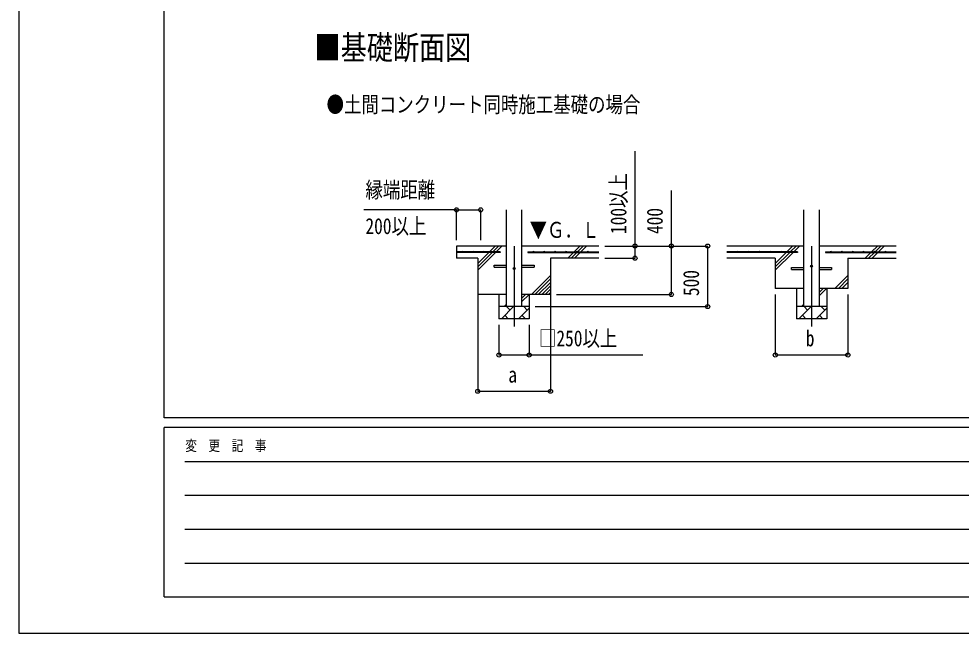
# Model space of a CAD drawing. Units: millimetres, scale not verified. Extents: x -16820 to 16820, y -11880 to 11880.
# Drawn here: x -16820 to -9035, y -11880 to -6801 of the extents above; entities that cross this region are included whole.
import ezdxf
from ezdxf.enums import TextEntityAlignment as Align

# ---------------------------------------------------------------- set-up
doc = ezdxf.new("R2010")
doc.units = ezdxf.units.MM
doc.header["$LTSCALE"] = 50
for name, color, linetype in [('0-2_USER1', 3, 'Continuous'), ('0-3_YKK_12', 2, 'Continuous'), ('0-4_YKK_13', 4, 'Continuous'), ('0-5_YKK_A1', 4, 'Continuous'), ('0-6_YKK_D', 6, 'Continuous'), ('0-7_YKK_ZWAK', 7, 'Continuous')]:
    doc.layers.add(name, color=color, linetype=linetype)
doc.styles.add('ＭＳ ゴシック', font='')
doc.styles.get('ＭＳ ゴシック').set_extended_font_data('MS Gothic')

msp = doc.modelspace()

# ---------------------------------------------------------------- linework, layer by layer
at = {"layer": '0-3_YKK_12'}
for p, q in [((-12728.92, -8680), (-12728.92, -9345.95)), ((-10270.92, -8680), (-10270.92, -9345.95))]:
    msp.add_line(p, q, dxfattribs=at)
at = {"layer": '0-4_YKK_13'}
for p, q in [((-12893.92, -8837), (-12791.42, -8837)), ((-12893.92, -8853), (-12893.92, -8837)), ((-12893.92, -8853), (-12791.42, -8853)), ((-12666.42, -8837), (-12563.92, -8837)), ((-12666.42, -8853), (-12563.92, -8853)), ((-12563.92, -8837), (-12563.92, -8853)), ((-10435.92, -8857), (-10333.42, -8857)), ((-10435.92, -8873), (-10435.92, -8857)), ((-10435.92, -8873), (-10333.42, -8873)), ((-10208.42, -8857), (-10105.92, -8857)), ((-10208.42, -8873), (-10105.92, -8873)), ((-10105.92, -8857), (-10105.92, -8873))]:
    msp.add_line(p, q, dxfattribs=at)
for centre in [(-12728.92, -8865), (-10270.92, -8845)]:
    msp.add_circle(centre, 8, dxfattribs=at)
at = {"layer": '0-5_YKK_A1'}
for p, q in [((-12791.42, -9180), (-12791.42, -8380)), ((-12666.42, -8380), (-12666.42, -9180)), ((-10333.42, -9180), (-10333.42, -8380)), ((-10208.42, -8380), (-10208.42, -9180)), ((-12791.42, -8680), (-13203.92, -8680)), ((-13203.92, -8680), (-13203.92, -8780)), ((-12932.99, -8727.5), (-12885.49, -8680)), ((-12904.71, -8727.5), (-12857.21, -8680)), ((-12876.42, -8727.5), (-12828.92, -8680)), ((-12028.92, -8680), (-12666.42, -8680)), ((-12232.99, -8727.5), (-12185.49, -8680)), ((-12204.71, -8727.5), (-12157.21, -8680)), ((-12176.42, -8727.5), (-12128.92, -8680)), ((-10333.42, -8680), (-10970.92, -8680)), ((-10474.99, -8727.5), (-10427.49, -8680)), ((-10446.71, -8727.5), (-10399.21, -8680)), ((-10418.42, -8727.5), (-10370.92, -8680)), ((-9570.92, -8680), (-10208.42, -8680)), ((-9774.99, -8727.5), (-9727.49, -8680)), ((-9746.71, -8727.5), (-9699.21, -8680)), ((-9718.42, -8727.5), (-9670.92, -8680)), ((-12843.92, -8727.5), (-13203.92, -8727.5)), ((-12843.92, -8732.5), (-13203.92, -8732.5)), ((-13028.92, -8780), (-13203.92, -8780)), ((-13028.92, -8880), (-12881.42, -8732.5)), ((-13028.92, -8823.43), (-12937.99, -8732.5)), ((-13028.92, -8851.72), (-12909.71, -8732.5)), ((-13028.92, -8780), (-13028.92, -9080)), ((-12843.92, -8727.5), (-12843.92, -8732.5)), ((-12613.92, -8727.5), (-12028.92, -8727.5)), ((-12613.92, -8727.5), (-12613.92, -8732.5)), ((-12613.92, -8732.5), (-12028.92, -8732.5)), ((-12028.92, -8780), (-12428.92, -8780)), ((-12428.92, -8780), (-12428.92, -9080)), ((-12285.49, -8780), (-12237.99, -8732.5)), ((-12257.21, -8780), (-12209.71, -8732.5)), ((-12228.92, -8780), (-12181.42, -8732.5)), ((-10385.92, -8727.5), (-10970.92, -8727.5)), ((-10385.92, -8732.5), (-10970.92, -8732.5)), ((-10570.92, -8780), (-10970.92, -8780)), ((-10570.92, -8880), (-10423.42, -8732.5)), ((-10570.92, -8823.43), (-10479.99, -8732.5)), ((-10570.92, -8851.72), (-10451.71, -8732.5)), ((-10570.92, -8780), (-10570.92, -9030)), ((-10385.92, -8727.5), (-10385.92, -8732.5)), ((-10155.92, -8727.5), (-9570.92, -8727.5)), ((-10155.92, -8727.5), (-10155.92, -8732.5)), ((-10155.92, -8732.5), (-9570.92, -8732.5)), ((-9970.92, -8780), (-9970.92, -9030)), ((-9970.92, -8780), (-9570.92, -8780)), ((-9827.49, -8780), (-9779.99, -8732.5)), ((-9799.21, -8780), (-9751.71, -8732.5)), ((-9770.92, -8780), (-9723.42, -8732.5)), ((-12585.49, -9080), (-12428.92, -8923.43)), ((-12557.21, -9080), (-12428.92, -8951.72)), ((-10077.49, -9030), (-9970.92, -8923.43)), ((-10049.21, -9030), (-9970.92, -8951.72)), ((-12528.92, -9080), (-12428.92, -8980)), ((-12500.64, -9080), (-12428.92, -9008.28)), ((-10333.42, -9030), (-10570.92, -9030)), ((-10395.92, -9030), (-10395.92, -9280)), ((-10208.42, -9091.67), (-10146.75, -9030)), ((-10208.42, -9063.38), (-10175.04, -9030)), ((-9970.92, -9030), (-10208.42, -9030)), ((-10145.92, -9030), (-10145.92, -9280)), ((-10020.92, -9030), (-9970.92, -8980)), ((-12791.42, -9080), (-13028.92, -9080)), ((-12853.92, -9080), (-12853.92, -9280)), ((-12666.42, -9141.67), (-12604.75, -9080)), ((-12666.42, -9113.38), (-12633.04, -9080)), ((-12428.92, -9080), (-12666.42, -9080)), ((-12603.92, -9080), (-12603.92, -9280)), ((-12472.35, -9080), (-12428.92, -9036.57)), ((-12444.07, -9080), (-12428.92, -9064.85)), ((-12603.92, -9180), (-12853.92, -9180)), ((-12833.18, -9280), (-12733.18, -9180)), ((-12811.32, -9180), (-12791.42, -9160.1)), ((-12761.74, -9208.55), (-12790.29, -9180)), ((-12620.32, -9208.55), (-12648.87, -9180)), ((-10145.92, -9180), (-10395.92, -9180)), ((-10375.18, -9280), (-10275.18, -9180)), ((-10353.32, -9180), (-10333.42, -9160.1)), ((-10303.74, -9208.55), (-10332.29, -9180)), ((-10162.32, -9208.55), (-10190.87, -9180)), ((-12804.63, -9251.45), (-12776.08, -9280)), ((-12691.76, -9280), (-12603.92, -9192.16)), ((-12663.21, -9251.45), (-12634.66, -9280)), ((-10346.63, -9251.45), (-10318.08, -9280)), ((-10233.76, -9280), (-10145.92, -9192.16)), ((-10205.21, -9251.45), (-10176.66, -9280)), ((-12603.92, -9280), (-12853.92, -9280)), ((-10145.92, -9280), (-10395.92, -9280))]:
    msp.add_line(p, q, dxfattribs=at)
for centre in [(-13158.92, -8725), (-13068.92, -8725), (-12978.92, -8725), (-12888.92, -8725), (-12568.92, -8725), (-12478.92, -8725), (-12388.92, -8725), (-12298.92, -8725), (-12208.92, -8725), (-12118.92, -8725), (-10880.92, -8725), (-10790.92, -8725), (-10700.92, -8725), (-10610.92, -8725), (-10520.92, -8725), (-10430.92, -8725), (-10110.92, -8725), (-10020.92, -8725), (-9930.92, -8725), (-9840.92, -8725), (-9750.92, -8725), (-9660.92, -8725)]:
    msp.add_circle(centre, 2.5, dxfattribs=at)
at = {"layer": '0-6_YKK_D'}
for p, q in [((-13203.92, -8380), (-13969.7, -8380)), ((-13203.92, -8630), (-13203.92, -8379)), ((-13203.92, -8380), (-13003.92, -8380)), ((-13003.92, -8630), (-13003.92, -8379)), ((-11978.92, -8680), (-11727.92, -8680)), ((-11978.92, -8680), (-11127.92, -8680)), ((-11978.92, -8680), (-11427.92, -8680)), ((-11128.92, -9180), (-11128.92, -8680)), ((-11978.92, -8780), (-11727.92, -8780)), ((-13028.92, -9080), (-13028.92, -9881)), ((-12427.92, -9080), (-12427.92, -9881)), ((-12377.92, -9080), (-11427.92, -9080)), ((-10570.92, -9080), (-10570.92, -9581)), ((-9970.92, -9080), (-9970.92, -9581)), ((-12553.92, -9180), (-11127.92, -9180)), ((-12853.92, -9330), (-12853.92, -9581)), ((-12603.92, -9330), (-12603.92, -9581)), ((-10570.92, -9580), (-9970.92, -9580)), ((-13028.92, -9880), (-12427.92, -9880))]:
    msp.add_line(p, q, dxfattribs=at)
for points in [[(-11728.92, -8780), (-11728.92, -8680), (-11728.92, -7895.2)], [(-11428.92, -9080), (-11428.92, -8680), (-11428.92, -8221.6)], [(-12853.92, -9580), (-12603.92, -9580), (-11665.52, -9580)]]:
    msp.add_lwpolyline(points, dxfattribs=at)
for centre in [(-13203.92, -8380), (-13003.92, -8380), (-11728.92, -8680), (-11428.92, -8680), (-11128.92, -8680), (-11728.92, -8780), (-11428.92, -9080), (-11128.92, -9180), (-12853.92, -9580), (-12603.92, -9580), (-10570.92, -9580), (-9970.92, -9580), (-13028.92, -9880), (-12427.92, -9880)]:
    msp.add_circle(centre, 17, dxfattribs=at)
at = {"layer": '0-7_YKK_ZWAK'}
for p, q in [((-15619.92, -10100), (-15619.92, 11100)), ((15580.08, -10100), (-15619.92, -10100)), ((-5219.92, -10180), (-15619.92, -10180)), ((-15619.92, -11580), (-15619.92, -10180)), ((-15449.92, -10460), (-5419.92, -10460)), ((-15449.92, -10740), (-5419.92, -10740)), ((-15449.92, -11020), (-5419.92, -11020)), ((-15449.92, -11300), (-5419.92, -11300)), ((-15619.92, -11580), (-5219.92, -11580))]:
    msp.add_line(p, q, dxfattribs=at)
msp.add_lwpolyline([(-16820, -11880), (16820, -11880), (16820, 11880), (-16820, 11880)], close=True, dxfattribs=at)

# ---------------------------------------------------------------- texts
at = {"layer": '0-2_USER1', "style": 'ＭＳ ゴシック', "width": 0.8}
for s, height, p in [('■基礎断面図', 197.9, (-14377.45, -7197.06)), ('●土間コンクリート同時施工基礎の場合', 132, (-14277.9, -7615.06))]:
    msp.add_text(s, height=height, dxfattribs=at).set_placement(p, align=Align.BOTTOM_LEFT)
at = {"layer": '0-5_YKK_A1', "style": 'ＭＳ ゴシック', "width": 0.8}
msp.add_text('▼Ｇ．Ｌ', height=132, dxfattribs=at).set_placement((-12600.16, -8651.55), align=Align.BOTTOM_LEFT)
at = {"layer": '0-6_YKK_D', "style": 'ＭＳ ゴシック', "width": 0.8}
for s, p in [('100以上', (-11760.92, -8580)), ('400', (-11460.92, -8580)), ('500', (-11160.92, -9093.2))]:
    msp.add_text(s, height=132, rotation=90, dxfattribs=at).set_placement(p, align=Align.BOTTOM_LEFT)
for s, p in [('縁端距離', (-13956.72, -8320)), ('200以上', (-13956.72, -8620)), ('□250以上', (-12523.12, -9548)), ('b', (-10318.92, -9548)), ('a', (-12776.42, -9848))]:
    msp.add_text(s, height=132, dxfattribs=at).set_placement(p, align=Align.BOTTOM_LEFT)
at = {"layer": '0-7_YKK_ZWAK', "style": 'ＭＳ ゴシック', "width": 0.8}
msp.add_text('変  更  記  事', height=87.98, dxfattribs=at).set_placement((-15445.24, -10400), align=Align.BOTTOM_LEFT)

doc.saveas('drawing.dxf')
